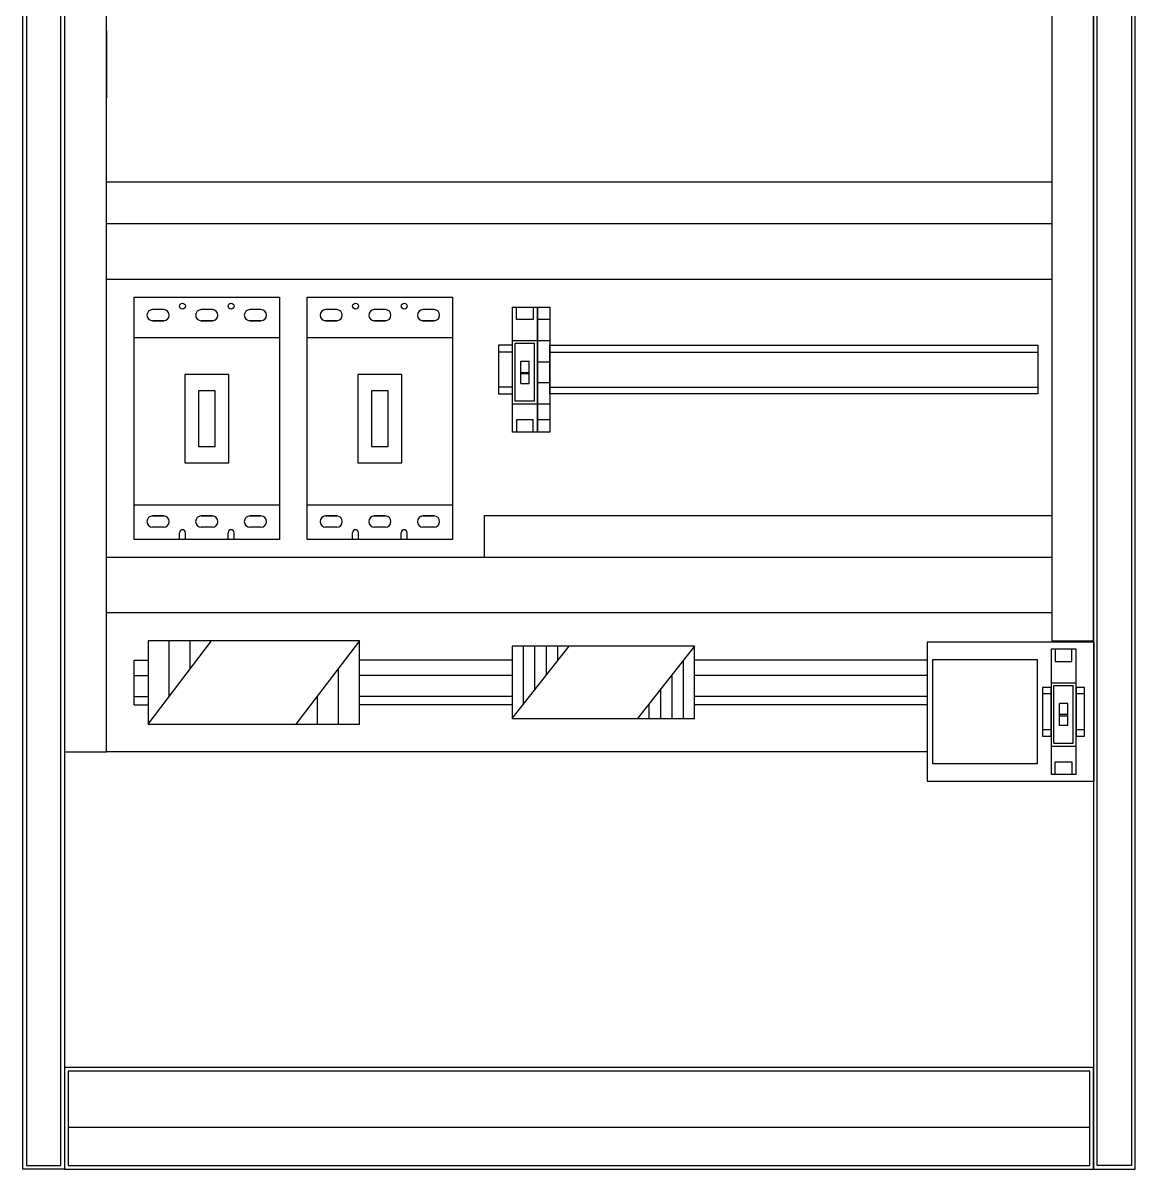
# Model space of a CAD drawing. Header units: millimetres. Extents: x 3151 to 30896, y 1337 to 7086.
# Drawn here: x 15034 to 15834, y 4337 to 5161 of the extents above; entities that cross this region are included whole.
import ezdxf

# ---------------------------------------------------------------- set-up
doc = ezdxf.new("R2010")
doc.units = ezdxf.units.MM

msp = doc.modelspace()

# ---------------------------------------------------------------- linework, layer by layer
at = {"color": 7}
for p, q in [((15033.85, 4336.69), (15033.85, 6536.69)), ((15036.5, 6534.04), (15036.5, 4339.34)), ((15061.2, 4339.34), (15061.2, 6534.04)), ((15063.85, 6536.69), (15063.85, 4336.69)), ((15803.85, 6536.69), (15803.85, 4336.69)), ((15806.5, 4339.34), (15806.5, 6534.04)), ((15831.2, 6534.04), (15831.2, 4339.34)), ((15833.85, 4336.69), (15833.85, 6536.69)), ((15773.85, 6196.69), (15773.85, 4716.69)), ((15803.85, 4716.69), (15803.85, 6196.69)), ((15063.85, 5956.69), (15063.85, 4636.69)), ((15093.85, 4636.69), (15093.85, 5956.69)), ((15093.85, 5155.49), (15093.85, 5107.31)), ((15093.85, 5016.69), (15093.85, 5046.69)), ((15093.85, 5046.69), (15773.85, 5046.69)), ((15773.85, 5046.69), (15773.85, 5016.69)), ((15773.85, 5016.69), (15093.85, 5016.69)), ((15773.85, 5016.69), (15093.85, 5016.69)), ((15093.85, 4976.69), (15773.85, 4976.69)), ((15113.85, 4963.94), (15218.35, 4963.94)), ((15113.85, 4789.44), (15113.85, 4963.94)), ((15218.35, 4963.94), (15218.35, 4789.44)), ((15238.35, 4963.94), (15342.85, 4963.94)), ((15238.35, 4789.44), (15238.35, 4963.94)), ((15342.85, 4963.94), (15342.85, 4789.44)), ((15135.1, 4954.86), (15127.1, 4954.86)), ((15170.1, 4954.86), (15162.1, 4954.86)), ((15205.1, 4954.86), (15197.1, 4954.86)), ((15259.6, 4954.86), (15251.6, 4954.86)), ((15294.6, 4954.86), (15286.6, 4954.86)), ((15329.6, 4954.86), (15321.6, 4954.86)), ((15385.94, 4956.69), (15403.94, 4956.69)), ((15385.94, 4866.69), (15385.94, 4956.69)), ((15388.94, 4947.69), (15388.94, 4956.69)), ((15400.94, 4956.69), (15400.94, 4947.69)), ((15403.94, 4956.69), (15403.94, 4866.69)), ((15403.94, 4956.69), (15403.94, 4866.69)), ((15403.94, 4956.69), (15412.94, 4956.69)), ((15403.94, 4866.69), (15403.94, 4956.69)), ((15412.94, 4956.69), (15412.94, 4866.69)), ((15135.1, 4946.86), (15127.1, 4946.86)), ((15127.1, 4946.86), (15135.1, 4946.86)), ((15162.1, 4946.86), (15170.1, 4946.86)), ((15170.1, 4946.86), (15162.1, 4946.86)), ((15197.1, 4946.86), (15205.1, 4946.86)), ((15205.1, 4946.86), (15197.1, 4946.86)), ((15259.6, 4946.86), (15251.6, 4946.86)), ((15251.6, 4946.86), (15259.6, 4946.86)), ((15286.6, 4946.86), (15294.6, 4946.86)), ((15294.6, 4946.86), (15286.6, 4946.86)), ((15321.6, 4946.86), (15329.6, 4946.86)), ((15329.6, 4946.86), (15321.6, 4946.86)), ((15400.94, 4947.69), (15388.94, 4947.69)), ((15412.94, 4947.69), (15403.94, 4947.69)), ((15218.35, 4934.69), (15113.85, 4934.69)), ((15342.85, 4934.69), (15238.35, 4934.69)), ((15403.94, 4932.44), (15385.94, 4932.44)), ((15401.94, 4930.44), (15387.94, 4930.44)), ((15387.94, 4888.94), (15387.94, 4930.44)), ((15401.94, 4888.94), (15401.94, 4930.44)), ((15412.94, 4932.44), (15403.94, 4932.44)), ((15385.94, 4929.19), (15375.94, 4929.19)), ((15375.94, 4929.19), (15375.94, 4894.19)), ((15385.94, 4924.19), (15375.94, 4924.19)), ((15385.94, 4894.19), (15385.94, 4929.19)), ((15412.94, 4894.19), (15412.94, 4929.19)), ((15412.94, 4929.19), (15763.85, 4929.19)), ((15412.94, 4924.19), (15763.85, 4924.19)), ((15763.85, 4929.19), (15763.85, 4894.19)), ((15391.94, 4917.69), (15397.94, 4917.69)), ((15391.94, 4901.69), (15391.94, 4917.69)), ((15397.94, 4901.69), (15397.94, 4917.69)), ((15412.94, 4917.19), (15403.94, 4917.19)), ((15181.85, 4908.19), (15150.35, 4908.19)), ((15150.35, 4908.19), (15150.35, 4844.69)), ((15181.85, 4844.69), (15181.85, 4908.19)), ((15306.35, 4908.19), (15274.85, 4908.19)), ((15274.85, 4908.19), (15274.85, 4844.69)), ((15306.35, 4844.69), (15306.35, 4908.19)), ((15391.94, 4909.69), (15397.94, 4909.69)), ((15397.94, 4908.69), (15391.94, 4908.69)), ((15385.94, 4899.19), (15375.94, 4899.19)), ((15391.94, 4901.69), (15397.94, 4901.69)), ((15412.94, 4902.19), (15403.94, 4902.19)), ((15412.94, 4899.19), (15763.85, 4899.19)), ((15172.1, 4896.44), (15160.1, 4896.44)), ((15160.1, 4896.44), (15160.1, 4856.44)), ((15172.1, 4856.44), (15172.1, 4896.44)), ((15296.6, 4896.44), (15284.6, 4896.44)), ((15284.6, 4896.44), (15284.6, 4856.44)), ((15296.6, 4856.44), (15296.6, 4896.44)), ((15375.94, 4894.19), (15385.94, 4894.19)), ((15401.94, 4888.94), (15387.94, 4888.94)), ((15763.85, 4894.19), (15412.94, 4894.19)), ((15403.94, 4886.94), (15385.94, 4886.94)), ((15412.94, 4886.94), (15403.94, 4886.94)), ((15400.94, 4875.69), (15388.94, 4875.69)), ((15388.94, 4875.69), (15388.94, 4866.69)), ((15400.94, 4866.69), (15400.94, 4875.69)), ((15412.94, 4875.69), (15403.94, 4875.69)), ((15403.94, 4866.69), (15385.94, 4866.69)), ((15412.94, 4866.69), (15403.94, 4866.69)), ((15160.1, 4856.44), (15172.1, 4856.44)), ((15284.6, 4856.44), (15296.6, 4856.44)), ((15150.35, 4844.69), (15181.85, 4844.69)), ((15274.85, 4844.69), (15306.35, 4844.69)), ((15218.35, 4814.19), (15113.85, 4814.19)), ((15135.1, 4806.44), (15127.1, 4806.44)), ((15127.1, 4806.44), (15135.1, 4806.44)), ((15162.1, 4806.44), (15170.1, 4806.44)), ((15170.1, 4806.44), (15162.1, 4806.44)), ((15197.1, 4806.44), (15205.1, 4806.44)), ((15205.1, 4806.44), (15197.1, 4806.44)), ((15342.85, 4814.19), (15238.35, 4814.19)), ((15259.6, 4806.44), (15251.6, 4806.44)), ((15251.6, 4806.44), (15259.6, 4806.44)), ((15286.6, 4806.44), (15294.6, 4806.44)), ((15294.6, 4806.44), (15286.6, 4806.44)), ((15321.6, 4806.44), (15329.6, 4806.44)), ((15329.6, 4806.44), (15321.6, 4806.44)), ((15365.94, 4776.69), (15365.94, 4806.69)), ((15365.94, 4806.69), (15773.85, 4806.69)), ((15773.85, 4806.69), (15773.85, 4776.69)), ((15135.1, 4798.44), (15127.1, 4798.44)), ((15170.1, 4798.44), (15162.1, 4798.44)), ((15205.1, 4798.44), (15197.1, 4798.44)), ((15259.6, 4798.44), (15251.6, 4798.44)), ((15294.6, 4798.44), (15286.6, 4798.44)), ((15329.6, 4798.44), (15321.6, 4798.44)), ((15146.45, 4789.44), (15146.45, 4794.44)), ((15150.75, 4789.44), (15150.75, 4794.44)), ((15181.45, 4789.44), (15181.45, 4794.44)), ((15185.75, 4789.44), (15185.75, 4794.44)), ((15270.95, 4789.44), (15270.95, 4794.44)), ((15275.25, 4789.44), (15275.25, 4794.44)), ((15305.95, 4789.44), (15305.95, 4794.44)), ((15310.25, 4789.44), (15310.25, 4794.44)), ((15218.35, 4789.44), (15113.85, 4789.44)), ((15342.85, 4789.44), (15238.35, 4789.44)), ((15773.85, 4776.69), (15093.85, 4776.69)), ((15773.85, 4776.69), (15365.94, 4776.69)), ((15773.85, 4736.69), (15093.85, 4736.69)), ((15123.85, 4656.69), (15169.45, 4716.69)), ((15275.85, 4716.69), (15123.85, 4716.69)), ((15123.85, 4716.69), (15123.85, 4656.69)), ((15139.05, 4676.69), (15139.05, 4716.69)), ((15154.25, 4696.69), (15154.25, 4716.69)), ((15275.85, 4716.69), (15230.25, 4656.69)), ((15275.85, 4656.69), (15275.85, 4716.69)), ((15804.37, 4715.68), (15684.37, 4715.68)), ((15684.37, 4715.68), (15684.37, 4615.68)), ((15773.85, 4716.69), (15803.85, 4716.69)), ((15804.37, 4615.68), (15804.37, 4715.68)), ((15385.77, 4660.69), (15426.77, 4712.69)), ((15516.97, 4712.69), (15385.77, 4712.69)), ((15385.77, 4712.69), (15385.77, 4660.69)), ((15393.97, 4671.09), (15393.97, 4712.69)), ((15402.17, 4681.49), (15402.17, 4712.69)), ((15410.37, 4691.89), (15410.37, 4712.69)), ((15418.57, 4702.29), (15418.57, 4712.69)), ((15516.97, 4712.69), (15475.97, 4660.69)), ((15516.97, 4660.69), (15516.97, 4712.69)), ((15791.37, 4710.68), (15773.37, 4710.68)), ((15773.37, 4710.68), (15773.37, 4620.68)), ((15776.37, 4710.68), (15776.37, 4701.68)), ((15788.37, 4701.68), (15788.37, 4710.68)), ((15791.37, 4620.68), (15791.37, 4710.68)), ((15113.85, 4670.69), (15113.85, 4702.69)), ((15113.85, 4702.69), (15123.85, 4702.69)), ((15385.77, 4702.69), (15275.85, 4702.69)), ((15508.77, 4702.29), (15508.77, 4660.69)), ((15683.85, 4702.69), (15516.97, 4702.69)), ((15688.37, 4628.18), (15688.37, 4703.18)), ((15688.37, 4703.18), (15763.37, 4703.18)), ((15763.37, 4703.18), (15763.37, 4628.18)), ((15776.37, 4701.68), (15788.37, 4701.68)), ((15113.85, 4691.69), (15123.85, 4691.69)), ((15260.65, 4696.69), (15260.65, 4656.69)), ((15385.77, 4691.69), (15275.85, 4691.69)), ((15500.57, 4691.89), (15500.57, 4660.69)), ((15683.85, 4691.69), (15516.97, 4691.69)), ((15773.37, 4683.18), (15767.37, 4683.18)), ((15767.37, 4683.18), (15767.37, 4648.18)), ((15773.37, 4686.43), (15791.37, 4686.43)), ((15773.37, 4648.18), (15773.37, 4683.18)), ((15775.37, 4684.43), (15789.37, 4684.43)), ((15775.37, 4642.93), (15775.37, 4684.43)), ((15789.37, 4642.93), (15789.37, 4684.43)), ((15797.37, 4683.18), (15791.37, 4683.18)), ((15791.37, 4683.18), (15791.37, 4648.18)), ((15797.37, 4648.18), (15797.37, 4683.18)), ((15113.85, 4676.69), (15123.85, 4676.69)), ((15245.45, 4676.69), (15245.45, 4656.69)), ((15385.77, 4676.69), (15275.85, 4676.69)), ((15492.37, 4681.49), (15492.37, 4660.69)), ((15683.85, 4676.69), (15516.97, 4676.69)), ((15773.37, 4678.56), (15767.37, 4678.56)), ((15767.37, 4678.56), (15767.37, 4652.81)), ((15773.37, 4652.81), (15773.37, 4678.56)), ((15797.37, 4678.56), (15791.37, 4678.56)), ((15791.37, 4678.56), (15791.37, 4652.81)), ((15797.37, 4652.81), (15797.37, 4678.56)), ((15113.85, 4670.69), (15123.85, 4670.69)), ((15385.77, 4670.69), (15275.85, 4670.69)), ((15484.17, 4671.09), (15484.17, 4660.69)), ((15683.85, 4670.69), (15516.97, 4670.69)), ((15785.37, 4671.68), (15779.37, 4671.68)), ((15779.37, 4655.68), (15779.37, 4671.68)), ((15785.37, 4655.68), (15785.37, 4671.68)), ((15385.77, 4660.69), (15516.97, 4660.69)), ((15785.37, 4663.68), (15779.37, 4663.68)), ((15779.37, 4662.68), (15785.37, 4662.68)), ((15123.85, 4656.69), (15275.85, 4656.69)), ((15767.37, 4652.81), (15773.37, 4652.81)), ((15785.37, 4655.68), (15779.37, 4655.68)), ((15791.37, 4652.81), (15797.37, 4652.81)), ((15767.37, 4648.18), (15773.37, 4648.18)), ((15775.37, 4642.93), (15789.37, 4642.93)), ((15791.37, 4648.18), (15797.37, 4648.18)), ((15063.85, 4636.69), (15093.85, 4636.69)), ((15683.85, 4636.69), (15093.85, 4636.69)), ((15773.37, 4640.93), (15791.37, 4640.93)), ((15763.37, 4628.18), (15688.37, 4628.18)), ((15776.37, 4629.68), (15788.37, 4629.68)), ((15776.37, 4620.68), (15776.37, 4629.68)), ((15788.37, 4629.68), (15788.37, 4620.68)), ((15773.37, 4620.68), (15791.37, 4620.68)), ((15684.37, 4615.68), (15804.37, 4615.68)), ((15803.85, 4409.69), (15063.85, 4409.69)), ((15063.85, 4409.69), (15063.85, 4336.69)), ((15801.2, 4407.04), (15066.5, 4407.04)), ((15066.5, 4407.04), (15066.5, 4339.34)), ((15801.2, 4339.34), (15801.2, 4407.04)), ((15803.85, 4336.69), (15803.85, 4409.69)), ((15801.2, 4366.69), (15066.5, 4366.69)), ((15063.85, 4336.69), (15033.85, 4336.69)), ((15036.5, 4339.34), (15061.2, 4339.34)), ((15063.85, 4336.69), (15803.85, 4336.69)), ((15066.5, 4339.34), (15801.2, 4339.34)), ((15803.85, 4336.69), (15833.85, 4336.69)), ((15831.2, 4339.34), (15806.5, 4339.34))]:
    msp.add_line(p, q, dxfattribs=at)
for centre in [(15148.6, 4957.36), (15183.6, 4957.36), (15273.1, 4957.36), (15308.1, 4957.36)]:
    msp.add_circle(centre, 2.15, dxfattribs=at)
for centre, radius, start, end in [((15127.1, 4950.86), 4, 90, 270), ((15135.1, 4950.86), 4, 270, 90), ((15162.1, 4950.86), 4, 90, 270), ((15170.1, 4950.86), 4, 270, 90), ((15197.1, 4950.86), 4, 90, 270), ((15205.1, 4950.86), 4, 270, 90), ((15251.6, 4950.86), 4, 90, 270), ((15259.6, 4950.86), 4, 270, 90), ((15286.6, 4950.86), 4, 90, 270), ((15294.6, 4950.86), 4, 270, 90), ((15321.6, 4950.86), 4, 90, 270), ((15329.6, 4950.86), 4, 270, 90), ((15127.1, 4802.44), 4, 90, 270), ((15135.1, 4802.44), 4, 270, 90), ((15162.1, 4802.44), 4, 90, 270), ((15170.1, 4802.44), 4, 270, 90), ((15197.1, 4802.44), 4, 90, 270), ((15205.1, 4802.44), 4, 270, 90), ((15251.6, 4802.44), 4, 90, 270), ((15259.6, 4802.44), 4, 270, 90), ((15286.6, 4802.44), 4, 90, 270), ((15294.6, 4802.44), 4, 270, 90), ((15321.6, 4802.44), 4, 90, 270), ((15329.6, 4802.44), 4, 270, 90), ((15148.6, 4794.44), 2.15, 0, 180), ((15183.6, 4794.44), 2.15, 0, 180), ((15273.1, 4794.44), 2.15, 0, 180), ((15308.1, 4794.44), 2.15, 0, 180)]:
    msp.add_arc(centre, radius, start, end, dxfattribs=at)

doc.saveas('drawing.dxf')
